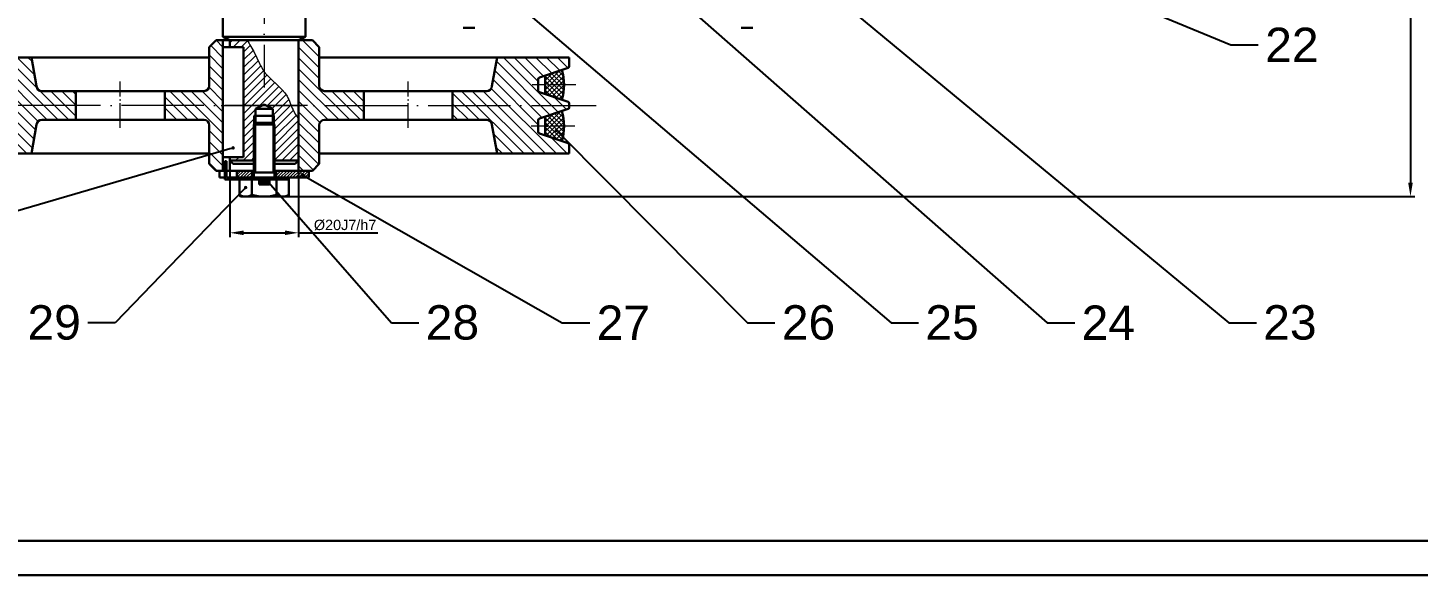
# Model space of a CAD drawing. Header units: millimetres. Extents: x 49696 to 99999, y 29542 to 60309.
# Drawn here: x 49899 to 50303.5, y 29541.6 to 29700.9 of the extents above; entities that cross this region are included whole.
import ezdxf
from ezdxf import colors
from ezdxf.entities.mleader import LeaderData, LeaderLine
from ezdxf.math import Vec2, Vec3

# ---------------------------------------------------------------- set-up
doc = ezdxf.new("R2010")
doc.units = ezdxf.units.MM
doc.linetypes.add('ACAD_ISO04W100', pattern=[30, 24, -3, 0, -3])
for name, color, linetype, lineweight in [('Centerline', 7, 'ACAD_ISO04W100', 13), ('Linii groase', 7, 'Continuous', 30), ('Linii subtiri', 7, 'Continuous', 13)]:
    doc.layers.add(name, color=color, linetype=linetype, lineweight=lineweight)
doc.styles.get("Standard").update_dxf_attribs({"font": 'arial.ttf'})
doc.dimstyles.new('ISO-25', dxfattribs={"dimtxt": 3, "dimasz": 4, "dimexe": 1.25, "dimexo": 0.625, "dimtad": 1, "dimtxsty": 'Standard', "dimcen": 2.5, "dimadec": 0, "dimazin": 0, "dimtfac": 1, "dimtmove": 0, "dimatfit": 3, "dimfxl": 1, "dimarcsym": 0})

# ---------------------------------------------------------------- blocks, each defined once
blk = doc.blocks.new('*D49')
at = {"layer": 'Defpoints', "color": 0, "transparency": 16777216}
for p in [(49957.77, 29662.29), (49977.77, 29662.29), (49977.77, 29641.25)]:
    blk.add_point(p, dxfattribs=at)
at = {"layer": 'Linii subtiri', "color": 0, "lineweight": -2, "transparency": 16777216}
for p, q in [((49957.77, 29661.67), (49957.77, 29640)), ((49977.77, 29661.67), (49977.77, 29640)), ((49961.77, 29641.25), (49973.77, 29641.25)), ((49977.77, 29641.25), (50000.84, 29641.25))]:
    blk.add_line(p, q, dxfattribs=at)
at = {"layer": 'Linii subtiri', "color": 0, "transparency": 16777216}
for points in [[(49961.77, 29641.92), (49961.77, 29640.59), (49957.77, 29641.25)], [(49973.77, 29641.92), (49973.77, 29640.59), (49977.77, 29641.25)]]:
    blk.add_solid(points, dxfattribs=at)
at = {"layer": 'Linii subtiri', "color": 0, "transparency": 16777216, "insert": (49991.3, 29643.49), "char_height": 3, "attachment_point": 5}
blk.add_mtext('%%C20J7/h7', dxfattribs=at)
blk = doc.blocks.new('*D62')
at = {"layer": 'Defpoints', "color": 0, "transparency": 16777216}
for p in [(50067.77, 29938.79), (49967.77, 29651.79), (50301.22, 29651.79)]:
    blk.add_point(p, dxfattribs=at)
at = {"layer": 'Linii subtiri', "color": 0, "lineweight": -2, "transparency": 16777216}
for p, q in [((50068.4, 29938.79), (50302.47, 29938.79)), ((50301.22, 29934.79), (50301.22, 29655.79)), ((49968.4, 29651.79), (50302.47, 29651.79))]:
    blk.add_line(p, q, dxfattribs=at)
at = {"layer": 'Linii subtiri', "color": 0, "transparency": 16777216}
for points in [[(50300.55, 29934.79), (50301.89, 29934.79), (50301.22, 29938.79)], [(50300.55, 29655.79), (50301.89, 29655.79), (50301.22, 29651.79)]]:
    blk.add_solid(points, dxfattribs=at)
at = {"layer": 'Linii subtiri', "color": 0, "transparency": 16777216, "insert": (50297.02, 29795.29), "char_height": 7, "attachment_point": 5, "rotation": 90}
blk.add_mtext('287', dxfattribs=at)
blk = doc.blocks.new('_Dot')
at = {"color": 0, "linetype": 'ByBlock', "lineweight": -2}
blk.add_line((-0.5, 0), (-1, 0), dxfattribs=at)
at = {"color": 0, "linetype": 'ByBlock', "const_width": 0.5}
blk.add_lwpolyline([(-0.25, 0, 1), (0.25, 0, 1)], format="xyb", close=True, dxfattribs=at)

msp = doc.modelspace()

# ---------------------------------------------------------------- hatches: boundary and pattern name
at = {"layer": 'Linii groase'}
h = msp.add_hatch(color=256, dxfattribs=at)
h.dxf.hatch_style = 1
h.paths.add_polyline_path([(49956.772, 29662.095), (49956.272, 29662.095), (49956.272, 29656.731), (49967.772, 29656.768), (49967.772, 29657.291), (49956.772, 29657.291)])
h.paths.add_polyline_path([(49974.962, 29657.291), (49967.772, 29657.291), (49967.772, 29656.768), (49974.962, 29656.791)])
h = msp.add_hatch(color=256, dxfattribs=at)
h.dxf.hatch_style = 1
h.paths.add_polyline_path([(49967.772, 29656.768), (49966.272, 29656.763), (49966.272, 29655.268), (49967.772, 29655.268)])
h.paths.add_polyline_path([(49969.267, 29656.773), (49967.772, 29656.768), (49967.772, 29655.268), (49969.272, 29655.268)])
at = {"layer": 'Linii subtiri'}
h = msp.add_hatch(dxfattribs=at)
h.set_pattern_fill('ANSI31', color=256, scale=0.7, angle=90)
h.set_pattern_definition([(135, (-32.228, -16.0434), (-1.57154482, -1.57154482), [])])
h.paths.add_polyline_path([(49912.973, 29682.491), (49912, 29682.491), (49908, 29682.491), (49903.042, 29682.491, -0.3907105), (49901.547, 29683.87), (49900.04, 29692.291), (49888.04, 29692.291), (49879.04, 29692.291), (49879.04, 29689.745, 0.3217145), (49879.38, 29689.271), (49887.7, 29686.46, -0.3217145), (49888.04, 29685.987), (49888.04, 29684.291), (49888.04, 29682.596, -0.3217145), (49887.7, 29682.122), (49879.38, 29679.312, 0.3217145), (49879.04, 29678.838), (49879.04, 29677.745, 0.3217145), (49879.38, 29677.271), (49887.7, 29674.46, -0.3217145), (49888.04, 29673.987), (49888.04, 29672.291), (49888.04, 29670.596, -0.3217145), (49887.7, 29670.122), (49879.38, 29667.312, 0.3217145), (49879.04, 29666.838), (49879.04, 29664.291), (49888.04, 29664.291), (49900.04, 29664.291), (49901.547, 29672.712, -0.3907105), (49903.042, 29674.091), (49908, 29674.091), (49912, 29674.091), (49912.973, 29674.091)])
h.paths.add_polyline_path([(49955.772, 29695.291), (49955.772, 29697.291), (49953.772, 29697.291), (49951.772, 29695.291), (49951.772, 29692.291), (49951.772, 29683.991, -0.4142136), (49950.272, 29682.491), (49938.839, 29682.491), (49938.839, 29678.291), (49955.772, 29678.291)])
h.paths.add_polyline_path([(49955.772, 29678.291), (49938.839, 29678.291), (49938.839, 29674.091), (49950.272, 29674.091, -0.4142136), (49951.772, 29672.591), (49951.772, 29664.291), (49951.772, 29661.291), (49953.772, 29659.291), (49955.772, 29659.291), (49955.772, 29663.291)])
h.paths.add_polyline_path([(49996.705, 29682.491), (49985.272, 29682.491, -0.4142136), (49983.772, 29683.991), (49983.772, 29692.291), (49983.772, 29695.291), (49981.772, 29697.291), (49977.772, 29697.291), (49977.772, 29678.291), (49980.326, 29678.291), (49996.705, 29678.291)])
h.paths.add_polyline_path([(49996.705, 29678.291), (49977.772, 29678.291), (49977.772, 29659.291), (49980.772, 29659.291), (49981.772, 29659.291), (49983.772, 29661.291), (49983.772, 29664.291), (49983.772, 29672.591, -0.4142136), (49985.272, 29674.091), (49996.705, 29674.091)])
h.paths.add_polyline_path([(50056.165, 29677.271, 0.3217145), (50056.505, 29677.745), (50056.505, 29678.838, 0.3217145), (50056.165, 29679.312), (50047.845, 29682.122, -0.3217145), (50047.505, 29682.596), (50047.505, 29684.291), (50047.505, 29685.987, -0.3217145), (50047.845, 29686.46), (50056.165, 29689.271, 0.3217145), (50056.505, 29689.745), (50056.505, 29692.291), (50047.505, 29692.291), (50035.505, 29692.291), (50033.997, 29683.87, -0.3907105), (50032.502, 29682.491), (50027.545, 29682.491), (50023.545, 29682.491), (50022.571, 29682.491), (50022.571, 29674.091), (50023.545, 29674.091), (50027.545, 29674.091), (50032.502, 29674.091, -0.3907105), (50033.997, 29672.712), (50035.505, 29664.291), (50047.505, 29664.291), (50056.505, 29664.291), (50056.505, 29666.838, 0.3217145), (50056.165, 29667.312), (50047.845, 29670.122, -0.3217145), (50047.505, 29670.596), (50047.505, 29672.291), (50047.505, 29673.987, -0.3217145), (50047.845, 29674.46)])
h = msp.add_hatch(dxfattribs=at)
h.set_pattern_fill('ANSI31', color=256, scale=0.5)
h.set_pattern_definition([(45, (-32.2279, -16.0434), (-1.122532015, 1.122532015), [])])
edge = h.paths.add_edge_path()
edge.add_spline(control_points=[(49967.772, 29688.116), (49967.757, 29688.137), (49967.741, 29688.158), (49967.726, 29688.179)], knot_values=[10.3734198, 10.3734198, 10.3734198, 10.3734198, 10.4526284, 10.4526284, 10.4526284, 10.4526284], degree=3, periodic=0)
edge.add_spline(control_points=[(49967.726, 29688.179), (49967.525, 29688.459), (49967.337, 29688.749), (49967.161, 29689.045)], knot_values=[9.3310625, 9.3310625, 9.3310625, 9.3310625, 10.3734198, 10.3734198, 10.3734198, 10.3734198], degree=3, periodic=0)
edge.add_spline(control_points=[(49967.161, 29689.045), (49967.026, 29689.273), (49966.897, 29689.504), (49966.772, 29689.739)], knot_values=[8.5324094, 8.5324094, 8.5324094, 8.5324094, 9.3310625, 9.3310625, 9.3310625, 9.3310625], degree=3, periodic=0)
edge.add_spline(control_points=[(49966.772, 29689.739), (49966.579, 29690.102), (49966.398, 29690.474), (49966.221, 29690.848)], knot_values=[7.2953278, 7.2953278, 7.2953278, 7.2953278, 8.5324094, 8.5324094, 8.5324094, 8.5324094], degree=3, periodic=0)
edge.add_spline(control_points=[(49966.221, 29690.848), (49965.8, 29691.742), (49965.236, 29693.057), (49964.564, 29694.303), (49964.352, 29694.678)], knot_values=[3.0550677, 3.0550677, 3.0550677, 3.0550677, 6.0046027, 7.2953278, 7.2953278, 7.2953278, 7.2953278], degree=3, periodic=0)
edge.add_spline(control_points=[(49964.352, 29694.678), (49963.852, 29695.566), (49963.312, 29696.428), (49962.772, 29697.291)], knot_values=[0, 0, 0, 0, 3.0550677, 3.0550677, 3.0550677, 3.0550677], degree=3, periodic=0)
edge.add_line((49962.772, 29697.291), (49957.772, 29697.291))
edge.add_line((49957.772, 29697.291), (49957.772, 29695.291))
edge.add_line((49957.772, 29695.291), (49961.772, 29695.291))
edge.add_line((49961.772, 29695.291), (49961.772, 29678.291))
edge.add_line((49961.772, 29678.291), (49967.202, 29678.291))
edge.add_line((49967.202, 29678.291), (49967.772, 29678.587))
edge.add_line((49967.772, 29678.587), (49967.772, 29688.116))
edge = h.paths.add_edge_path()
edge.add_spline(control_points=[(49974.472, 29680.892), (49974.46, 29680.915), (49974.337, 29681.135), (49974.204, 29681.35), (49974.078, 29681.537)], knot_values=[19.5389272, 19.5389272, 19.5389272, 19.5389272, 19.6185433, 20.3088714, 20.3088714, 20.3088714, 20.3088714], degree=3, periodic=0)
edge.add_spline(control_points=[(49974.078, 29681.537), (49973.922, 29681.768), (49973.756, 29681.992), (49973.581, 29682.211)], knot_values=[18.6883998, 18.6883998, 18.6883998, 18.6883998, 19.5389272, 19.5389272, 19.5389272, 19.5389272], degree=3, periodic=0)
edge.add_spline(control_points=[(49973.581, 29682.211), (49973.416, 29682.418), (49973.242, 29682.62), (49973.062, 29682.819)], knot_values=[17.8811058, 17.8811058, 17.8811058, 17.8811058, 18.6883998, 18.6883998, 18.6883998, 18.6883998], degree=3, periodic=0)
edge.add_spline(control_points=[(49973.062, 29682.819), (49972.82, 29683.085), (49972.568, 29683.344), (49972.308, 29683.598)], knot_values=[16.7983505, 16.7983505, 16.7983505, 16.7983505, 17.8811058, 17.8811058, 17.8811058, 17.8811058], degree=3, periodic=0)
edge.add_spline(control_points=[(49972.308, 29683.598), (49971.973, 29683.925), (49971.626, 29684.245), (49971.276, 29684.563)], knot_values=[15.4037154, 15.4037154, 15.4037154, 15.4037154, 16.7983505, 16.7983505, 16.7983505, 16.7983505], degree=3, periodic=0)
edge.add_spline(control_points=[(49971.276, 29684.563), (49970.646, 29685.134), (49970.004, 29685.698), (49969.398, 29686.288)], knot_values=[12.8982991, 12.8982991, 12.8982991, 12.8982991, 15.4037154, 15.4037154, 15.4037154, 15.4037154], degree=3, periodic=0)
edge.add_spline(control_points=[(49969.398, 29686.288), (49968.997, 29686.677), (49968.613, 29687.078), (49968.258, 29687.499)], knot_values=[11.2418546, 11.2418546, 11.2418546, 11.2418546, 12.8982991, 12.8982991, 12.8982991, 12.8982991], degree=3, periodic=0)
edge.add_spline(control_points=[(49968.258, 29687.499), (49968.089, 29687.7), (49967.926, 29687.905), (49967.772, 29688.116)], knot_values=[10.4526284, 10.4526284, 10.4526284, 10.4526284, 11.2418546, 11.2418546, 11.2418546, 11.2418546], degree=3, periodic=0)
edge.add_line((49967.772, 29688.116), (49967.772, 29678.587))
edge.add_line((49967.772, 29678.587), (49968.342, 29678.291))
edge.add_line((49968.342, 29678.291), (49975.588, 29678.291))
edge.add_spline(control_points=[(49975.588, 29678.291), (49975.498, 29678.521), (49975.41, 29678.752), (49975.32, 29678.983)], knot_values=[22.4080507, 22.4080507, 22.4080507, 22.4080507, 23.1440294, 23.1440294, 23.1440294, 23.1440294], degree=3, periodic=0)
edge.add_spline(control_points=[(49975.32, 29678.983), (49975.197, 29679.302), (49975.071, 29679.62), (49974.937, 29679.932)], knot_values=[21.3865573, 21.3865573, 21.3865573, 21.3865573, 22.4080507, 22.4080507, 22.4080507, 22.4080507], degree=3, periodic=0)
edge.add_spline(control_points=[(49974.937, 29679.932), (49974.795, 29680.261), (49974.643, 29680.582), (49974.472, 29680.892)], knot_values=[20.3088714, 20.3088714, 20.3088714, 20.3088714, 21.3865573, 21.3865573, 21.3865573, 21.3865573], degree=3, periodic=0)
edge = h.paths.add_edge_path()
edge.add_spline(control_points=[(49977.772, 29674.339), (49977.583, 29674.617), (49977.395, 29674.894), (49977.21, 29675.173)], knot_values=[26.6595472, 26.6595472, 26.6595472, 26.6595472, 27.6624523, 27.6624523, 27.6624523, 27.6624523], degree=3, periodic=0)
edge.add_spline(control_points=[(49977.21, 29675.173), (49977.035, 29675.439), (49976.863, 29675.708), (49976.7, 29675.98)], knot_values=[25.7050554, 25.7050554, 25.7050554, 25.7050554, 26.6595472, 26.6595472, 26.6595472, 26.6595472], degree=3, periodic=0)
edge.add_spline(control_points=[(49976.7, 29675.98), (49976.521, 29676.277), (49976.352, 29676.578), (49976.197, 29676.888)], knot_values=[24.6671675, 24.6671675, 24.6671675, 24.6671675, 25.7050554, 25.7050554, 25.7050554, 25.7050554], degree=3, periodic=0)
edge.add_spline(control_points=[(49976.197, 29676.888), (49976.181, 29676.92), (49976.046, 29677.193), (49975.922, 29677.473), (49975.818, 29677.722)], knot_values=[23.7539453, 23.7539453, 23.7539453, 23.7539453, 23.8629348, 24.6671675, 24.6671675, 24.6671675, 24.6671675], degree=3, periodic=0)
edge.add_spline(control_points=[(49975.818, 29677.722), (49975.739, 29677.91), (49975.663, 29678.1), (49975.588, 29678.291)], knot_values=[23.1440294, 23.1440294, 23.1440294, 23.1440294, 23.7539453, 23.7539453, 23.7539453, 23.7539453], degree=3, periodic=0)
edge.add_line((49975.588, 29678.291), (49968.342, 29678.291))
edge.add_line((49968.342, 29678.291), (49970.272, 29677.291))
edge.add_line((49970.272, 29677.291), (49970.272, 29675.291))
edge.add_line((49970.272, 29675.291), (49970.772, 29675.291))
edge.add_line((49970.772, 29675.291), (49970.772, 29672.791))
edge.add_line((49970.772, 29672.791), (49970.772, 29662.291))
edge.add_line((49970.772, 29662.291), (49977.772, 29662.291))
edge.add_line((49977.772, 29662.291), (49977.772, 29674.339))
h.paths.add_polyline_path([(49964.772, 29672.791), (49964.772, 29675.291), (49965.272, 29675.291), (49965.272, 29677.291), (49967.202, 29678.291), (49961.772, 29678.291), (49961.772, 29663.291), (49957.772, 29663.291), (49957.772, 29662.291), (49964.772, 29662.291)])
h = msp.add_hatch(dxfattribs=at)
h.set_pattern_fill('ANSI31', color=256, scale=0.3, angle=90)
h.set_pattern_definition([(135, (9.0046, -16.0434), (-0.673519209, -0.673519209), [])])
h.paths.add_polyline_path([(50054.35, 29688.658), (50049.505, 29687.021), (50049.505, 29684.291), (50054.999, 29684.291, 0.0740049)])
h.paths.add_polyline_path([(50054.999, 29684.291), (50049.505, 29684.291), (50049.505, 29681.561), (50054.35, 29679.925, 0.0740049)])
h.paths.add_polyline_path([(50054.35, 29676.658), (50049.505, 29675.021), (50049.505, 29672.291), (50054.999, 29672.291, 0.0740049)])
h.paths.add_polyline_path([(50054.999, 29672.291), (50049.505, 29672.291), (50049.505, 29669.561), (50054.35, 29667.925, 0.0740049)])
h = msp.add_hatch(dxfattribs=at)
h.set_pattern_fill('ANSI31', color=256, scale=0.3)
h.set_pattern_definition([(45, (9.0046, -16.0434), (-0.673519209, 0.673519209), [])])
h.paths.add_polyline_path([(50054.35, 29688.658), (50049.505, 29687.021), (50049.505, 29684.291), (50054.999, 29684.291, 0.0740049)])
h.paths.add_polyline_path([(50054.999, 29684.291), (50049.505, 29684.291), (50049.505, 29681.561), (50054.35, 29679.925, 0.0740049)])
h.paths.add_polyline_path([(50054.35, 29676.658), (50049.505, 29675.021), (50049.505, 29672.291), (50054.999, 29672.291, 0.0740049)])
h.paths.add_polyline_path([(50054.999, 29672.291), (50049.505, 29672.291), (50049.505, 29669.561), (50054.35, 29667.925, 0.0740049)])
h = msp.add_hatch(dxfattribs=at)
h.set_pattern_fill('ANSI31', color=256, scale=0.2)
h.set_pattern_definition([(45, (-32.2279, -16.04336), (-0.449012806, 0.449012806), [])])
h.paths.add_polyline_path([(49964.272, 29659.291), (49959.772, 29659.291), (49959.772, 29657.291), (49964.272, 29657.291)])
h.paths.add_polyline_path([(49980.772, 29659.291), (49971.272, 29659.291), (49971.272, 29657.291), (49971.772, 29657.291), (49972.172, 29657.291), (49974.962, 29657.291), (49980.772, 29657.291)])

# ---------------------------------------------------------------- linework, layer by layer
at = {"lineweight": 30}
for p, q in [((49719.313, 29551.636), (50875.313, 29551.636)), ((49699.313, 29541.636), (50885.313, 29541.636))]:
    msp.add_line(p, q, dxfattribs=at)
at = {"layer": 'Centerline'}
for p, q in [((49967.772, 29876.524), (49967.772, 29683.529)), ((49925.906, 29682.491), (49912.973, 29682.491)), ((50009.638, 29682.491), (50022.571, 29682.491)), ((49980.326, 29678.291), (49876.419, 29678.291)), ((49955.218, 29678.291), (50064.334, 29678.291)), ((49991.772, 29678.291), (49993.772, 29678.291))]:
    msp.add_line(p, q, dxfattribs=at)
at = {"layer": 'Centerline', "ltscale": 0.3}
for p, q in [((49925.906, 29671.793), (49925.906, 29685.256)), ((50009.638, 29671.793), (50009.638, 29685.256)), ((50058.399, 29684.291), (50045.694, 29684.291)), ((50058.165, 29672.291), (50045.395, 29672.291))]:
    msp.add_line(p, q, dxfattribs=at)
at = {"layer": 'Linii groase'}
for p, q in [((49955.772, 29708.291), (49955.772, 29698.291)), ((49979.772, 29708.291), (49979.772, 29698.291)), ((50029.007, 29700.891), (50025.657, 29700.891)), ((50106.537, 29700.891), (50109.887, 29700.891)), ((49953.772, 29697.291), (49951.772, 29695.291)), ((49967.772, 29697.291), (49953.772, 29697.291)), ((49955.772, 29698.291), (49957.772, 29697.291)), ((49955.772, 29698.291), (49967.772, 29698.291)), ((49979.772, 29698.291), (49955.772, 29698.291)), ((49955.772, 29695.291), (49955.772, 29697.291)), ((49967.772, 29697.291), (49957.772, 29697.291)), ((49957.772, 29697.291), (49957.772, 29695.291)), ((49979.772, 29698.291), (49967.772, 29698.291)), ((49967.772, 29697.291), (49977.772, 29697.291)), ((49967.772, 29697.291), (49981.772, 29697.291)), ((49979.772, 29698.291), (49977.772, 29697.291)), ((49977.772, 29697.291), (49977.772, 29662.291)), ((49977.772, 29697.291), (49977.772, 29659.291)), ((49981.772, 29697.291), (49983.772, 29695.291)), ((49900.04, 29692.291), (49888.04, 29692.291)), ((49901.547, 29683.87), (49900.04, 29692.291)), ((49951.772, 29692.291), (49900.04, 29692.291)), ((49951.772, 29695.291), (49951.772, 29692.291)), ((49951.772, 29692.291), (49951.772, 29683.991)), ((49961.772, 29695.291), (49955.772, 29695.291)), ((49955.772, 29663.291), (49955.772, 29695.291)), ((49957.772, 29695.291), (49961.772, 29695.291)), ((49961.772, 29695.291), (49961.772, 29663.291)), ((49983.772, 29695.291), (49983.772, 29692.291)), ((49983.772, 29692.291), (49983.772, 29683.991)), ((49983.772, 29692.291), (50035.505, 29692.291)), ((50033.997, 29683.87), (50035.505, 29692.291)), ((50035.505, 29692.291), (50047.505, 29692.291)), ((50047.505, 29692.291), (50056.505, 29692.291)), ((50056.505, 29689.745), (50056.505, 29692.291)), ((50047.845, 29686.46), (50056.165, 29689.271)), ((50047.505, 29684.291), (50047.505, 29685.987)), ((50047.505, 29684.291), (50047.505, 29682.596)), ((50049.505, 29684.291), (50049.505, 29687.021)), ((50049.505, 29687.021), (50049.505, 29681.561)), ((49908, 29682.491), (49903.042, 29682.491)), ((49908, 29682.491), (49912, 29682.491)), ((49912, 29682.491), (49916.5, 29682.491)), ((49912, 29682.491), (49950.272, 29682.491)), ((49925.906, 29682.491), (49912.973, 29682.491)), ((49912.973, 29682.491), (49912.973, 29674.091)), ((49938.839, 29674.091), (49938.839, 29682.491)), ((50023.545, 29682.491), (49985.272, 29682.491)), ((49996.705, 29674.091), (49996.705, 29682.491)), ((50009.638, 29682.491), (50022.571, 29682.491)), ((50023.545, 29682.491), (50019.045, 29682.491)), ((50022.571, 29682.491), (50022.571, 29674.091)), ((50027.545, 29682.491), (50023.545, 29682.491)), ((50027.545, 29682.491), (50032.502, 29682.491)), ((50047.845, 29682.122), (50056.165, 29679.312)), ((49965.272, 29677.291), (49967.772, 29678.587)), ((49965.272, 29673.291), (49965.272, 29677.291)), ((49965.272, 29677.291), (49970.272, 29677.291)), ((49967.772, 29678.587), (49970.272, 29677.291)), ((49970.272, 29673.291), (49970.272, 29677.291)), ((49977.772, 29659.291), (49977.772, 29678.291)), ((50047.845, 29674.46), (50056.165, 29677.271)), ((50056.505, 29678.838), (50056.505, 29677.745)), ((49901.547, 29672.712), (49900.04, 29664.291)), ((49908, 29674.091), (49903.042, 29674.091)), ((49908, 29674.091), (49912, 29674.091)), ((49912, 29674.091), (49950.272, 29674.091)), ((49912.973, 29674.091), (49938.839, 29674.091)), ((49951.772, 29664.291), (49951.772, 29672.591)), ((49964.772, 29675.291), (49970.772, 29675.291)), ((49965.272, 29673.291), (49964.772, 29672.791)), ((49964.772, 29657.291), (49964.772, 29672.791)), ((49964.772, 29672.791), (49970.772, 29672.791)), ((49965.272, 29673.291), (49970.272, 29673.291)), ((49970.272, 29673.291), (49970.772, 29672.791)), ((49970.772, 29657.291), (49970.772, 29672.791)), ((49983.772, 29664.291), (49983.772, 29672.591)), ((50023.545, 29674.091), (49985.272, 29674.091)), ((50022.571, 29674.091), (49996.705, 29674.091)), ((50027.545, 29674.091), (50023.545, 29674.091)), ((50027.545, 29674.091), (50032.502, 29674.091)), ((50033.997, 29672.712), (50035.505, 29664.291)), ((50047.505, 29672.291), (50047.505, 29673.987)), ((50047.505, 29672.291), (50047.505, 29670.596)), ((50049.505, 29669.561), (50049.505, 29675.021)), ((50047.845, 29670.122), (50056.165, 29667.312)), ((49900.04, 29664.291), (49888.04, 29664.291)), ((49951.772, 29664.291), (49900.04, 29664.291)), ((49935.772, 29664.291), (49920.272, 29664.291)), ((49951.772, 29661.291), (49951.772, 29664.291)), ((49983.772, 29661.291), (49983.772, 29664.291)), ((49983.772, 29664.291), (49999.772, 29664.291)), ((49983.772, 29664.291), (49991.772, 29664.291)), ((49983.772, 29664.291), (50035.505, 29664.291)), ((49999.772, 29664.291), (50015.272, 29664.291)), ((50035.505, 29664.291), (50047.505, 29664.291)), ((50047.505, 29664.291), (50056.505, 29664.291)), ((50056.505, 29666.838), (50056.505, 29664.291)), ((49951.772, 29661.291), (49953.772, 29659.291)), ((49961.772, 29663.291), (49955.772, 29663.291)), ((49955.772, 29663.291), (49955.772, 29659.291)), ((49956.772, 29662.095), (49956.272, 29662.095)), ((49956.272, 29662.095), (49956.272, 29656.731)), ((49956.772, 29657.291), (49956.772, 29662.095)), ((49957.772, 29662.291), (49957.772, 29663.291)), ((49957.772, 29662.291), (49958.772, 29661.291)), ((49957.772, 29662.291), (49964.772, 29662.291)), ((49957.772, 29662.291), (49958.772, 29661.291)), ((49957.772, 29662.291), (49957.772, 29659.291)), ((49958.772, 29661.291), (49964.772, 29661.291)), ((49977.772, 29662.291), (49970.772, 29662.291)), ((49976.772, 29661.291), (49970.772, 29661.291)), ((49977.772, 29662.291), (49976.772, 29661.291)), ((49983.772, 29661.291), (49981.772, 29659.291)), ((49956.272, 29659.291), (49953.772, 29659.291)), ((49954.772, 29657.291), (49954.772, 29659.291)), ((49954.772, 29659.291), (49956.272, 29659.291)), ((49956.272, 29657.291), (49954.772, 29657.291)), ((49974.962, 29656.791), (49956.272, 29656.731)), ((49964.772, 29659.291), (49956.772, 29659.291)), ((49956.772, 29659.291), (49959.772, 29659.291)), ((49980.772, 29657.291), (49956.772, 29657.291)), ((49967.772, 29657.291), (49956.772, 29657.291)), ((49959.772, 29659.291), (49959.772, 29657.291)), ((49960.582, 29657.291), (49963.372, 29657.291)), ((49960.582, 29652.091), (49960.582, 29656.745)), ((49963.772, 29657.291), (49963.372, 29657.291)), ((49967.772, 29657.291), (49963.772, 29657.291)), ((49964.177, 29652.291), (49964.177, 29656.756)), ((49964.272, 29657.291), (49964.272, 29659.291)), ((49971.272, 29657.291), (49964.272, 29657.291)), ((49964.772, 29658.82), (49970.772, 29658.82)), ((49967.772, 29656.768), (49966.272, 29656.768)), ((49966.272, 29656.768), (49966.272, 29655.268)), ((49967.772, 29657.291), (49970.772, 29657.291)), ((49967.772, 29657.291), (49971.772, 29657.291)), ((49969.272, 29655.268), (49969.267, 29656.773)), ((49970.772, 29659.291), (49981.772, 29659.291)), ((49970.772, 29659.291), (49980.772, 29659.291)), ((49970.772, 29659.291), (49971.272, 29659.291)), ((49971.272, 29659.291), (49971.272, 29657.291)), ((49971.367, 29652.291), (49971.367, 29656.78)), ((49971.772, 29657.291), (49972.172, 29657.291)), ((49974.962, 29657.291), (49972.172, 29657.291)), ((49974.962, 29652.091), (49974.962, 29657.291)), ((49980.772, 29659.291), (49980.772, 29657.291)), ((49960.582, 29652.091), (49961.102, 29651.791)), ((49966.272, 29655.268), (49969.272, 29655.268)), ((49974.962, 29652.091), (49974.442, 29651.791)), ((49974.962, 29652.091), (49974.962, 29652.291)), ((49967.772, 29651.791), (49961.102, 29651.791)), ((49961.102, 29651.791), (49964.177, 29651.791)), ((49967.772, 29651.791), (49974.442, 29651.791)), ((49974.442, 29651.791), (49971.367, 29651.791))]:
    msp.add_line(p, q, dxfattribs=at)
for centre, radius, start, end in [((50040.004, 29684.291), 14.995, 343.07019, 16.92981), ((50056.005, 29689.745), 0.5, 288.66507, 0), ((50048.005, 29685.987), 0.5, 108.66507, 180), ((49903.042, 29683.991), 1.5, 184.63556, 270), ((49950.272, 29683.991), 1.5, 270, 0), ((49985.272, 29683.991), 1.5, 180, 270), ((50032.502, 29683.991), 1.5, 270, 355.36444), ((50048.005, 29682.596), 0.5, 180, 251.33493), ((50040.004, 29672.291), 14.995, 343.07019, 16.92981), ((50056.005, 29678.838), 0.5, 0, 71.33493), ((50056.005, 29677.745), 0.5, 288.66507, 0), ((49903.042, 29672.591), 1.5, 90, 175.36444), ((49950.272, 29672.591), 1.5, 0, 90), ((49985.272, 29672.591), 1.5, 90, 180), ((50032.502, 29672.591), 1.5, 4.63556, 90), ((50048.005, 29673.987), 0.5, 108.66507, 180), ((50048.005, 29670.596), 0.5, 180, 251.33493), ((50056.005, 29666.838), 0.5, 0, 71.33493), ((49962.38, 29655.272), 3.481, 238.91068, 301.08932), ((49967.772, 29664.965), 13.174, 254.16396, 285.83604), ((49973.165, 29655.272), 3.481, 238.91068, 301.08932)]:
    msp.add_arc(centre, radius, start, end, dxfattribs=at)
at = {"layer": 'Linii subtiri'}
for p, q in [((49964.772, 29672.791), (49964.772, 29675.291)), ((49965.272, 29673.291), (49965.272, 29658.82)), ((49970.272, 29673.291), (49970.272, 29658.885)), ((49970.772, 29672.791), (49970.772, 29675.291)), ((49965.272, 29658.82), (49964.772, 29658.82))]:
    msp.add_line(p, q, dxfattribs=at)
msp.add_spline([(49962.772, 29697.291), (49964.963, 29693.538), (49967.772, 29688.116), (49974.434, 29680.96), (49976.149, 29676.986), (49977.772, 29674.339)], degree=3, dxfattribs=at)

# ---------------------------------------------------------------- dimensions: what is measured, and where the dimension line sits
dim = msp.add_linear_dim(base=(50301.219, 29651.791), p1=(50067.772, 29938.791), p2=(49967.772, 29651.791), angle=90, dimstyle='ISO-25', override={"dimtxt": 7}, dxfattribs=at)
dim.commit()
dim.dimension.update_dxf_attribs({"geometry": '*D62', "text_midpoint": (50301.219, 29795.291), "dimtype": 160})
dim = msp.add_linear_dim(base=(49977.772, 29641.253), p1=(49957.772, 29662.291), p2=(49977.772, 29662.291), text='%%C20J7/h7', dimstyle='ISO-25', dxfattribs=at)
dim.commit()
dim.dimension.update_dxf_attribs({"geometry": '*D49', "text_midpoint": (49991.304, 29641.253), "dimtype": 160})

# ---------------------------------------------------------------- leaders
ml = msp.add_multileader_mtext('Standard', dxfattribs=at)
ml.set_content('25', color=256)
ml.set_leader_properties()
ml.set_arrow_properties(name='DOT')
ml.build(insert=Vec2(0, 0))
ml.multileader.update_dxf_attribs({"arrow_head_size": 1})
ctx = ml.context
ctx.base_point, ctx.char_height, ctx.arrow_head_size, ctx.plane_origin = Vec3(50158.103, 29615.095), 10, 1, Vec3(50010.259, 29734.291)
notes = []
notes.append((ctx, [(0, (1, 1, 0), (50150.103, 29615.095), (1, 0), 8, [(0, [(50010.259, 29734.291)], 0, [])])]))
ctx.mtext.insert, ctx.mtext.width, ctx.mtext.flow_direction = Vec3(50160.103, 29620.18), 5.78172, 5
ml = msp.add_multileader_mtext('Standard', dxfattribs=at)
ml.set_content('23', color=256)
ml.set_leader_properties()
ml.set_arrow_properties(name='DOT')
ml.build(insert=Vec2(0, 0))
ml.multileader.update_dxf_attribs({"arrow_head_size": 1})
ctx = ml.context
ctx.base_point, ctx.char_height, ctx.arrow_head_size, ctx.plane_origin = Vec3(50256.38, 29615.095), 10, 1, Vec3(50102.204, 29736.115)
notes.append((ctx, [(0, (1, 1, 0), (50248.38, 29615.095), (1, 0), 8, [(0, [(50102.204, 29736.115)], 0, [])])]))
ctx.mtext.insert, ctx.mtext.width, ctx.mtext.flow_direction = Vec3(50258.38, 29620.184), 5.75716, 5
ml = msp.add_multileader_mtext('Standard', dxfattribs=at)
ml.set_content('22', color=256)
ml.set_leader_properties()
ml.set_arrow_properties(name='DOT')
ml.build(insert=Vec2(0, 0))
ml.multileader.update_dxf_attribs({"arrow_head_size": 1})
ctx = ml.context
ctx.base_point, ctx.char_height, ctx.arrow_head_size, ctx.plane_origin = Vec3(50256.953, 29695.922), 10, 1, Vec3(50159.716, 29732.937)
notes.append((ctx, [(0, (1, 1, 0), (50248.953, 29695.922), (1, 0), 8, [(0, [(50159.716, 29732.937)], 0, [])])]))
ctx.mtext.insert, ctx.mtext.flow_direction = Vec3(50258.953, 29700.922), 5
ml = msp.add_multileader_mtext('Standard', dxfattribs=at)
ml.set_content('3', color=256)
ml.set_leader_properties()
ml.set_arrow_properties(name='DOT')
ml.build(insert=Vec2(0, 0))
ml.multileader.update_dxf_attribs({"arrow_head_size": 1})
ctx = ml.context
ctx.base_point, ctx.char_height, ctx.arrow_head_size, ctx.plane_origin = Vec3(49802.245, 29694.516), 10, 1, Vec3(50008.171, 29724.883)
ctx.text_align_type = 2
notes.append((ctx, [(0, (1, 1, 0), (49820.793, 29694.516), (-1, 0), 8, [(0, [(49937.264, 29714.217)], 0, [])])]))
ctx.mtext.insert, ctx.mtext.alignment, ctx.mtext.flow_direction = Vec3(49810.793, 29699.604), 3, 5
ml = msp.add_multileader_mtext('Standard', dxfattribs=at)
ml.set_content('24', color=256)
ml.set_leader_properties()
ml.set_arrow_properties(name='DOT')
ml.build(insert=Vec2(0, 0))
ml.multileader.update_dxf_attribs({"arrow_head_size": 1})
ctx = ml.context
ctx.base_point, ctx.char_height, ctx.arrow_head_size, ctx.plane_origin = Vec3(50203.554, 29615.095), 10, 1, Vec3(50081.379, 29715.345)
notes.append((ctx, [(0, (1, 1, 0), (50195.554, 29615.095), (1, 0), 8, [(0, [(50081.379, 29715.345)], 0, [])])]))
ctx.mtext.insert, ctx.mtext.width, ctx.mtext.flow_direction = Vec3(50205.554, 29620.095), 11.74509, 5
ml = msp.add_multileader_mtext('Standard', dxfattribs=at)
ml.set_content('26', color=256)
ml.set_leader_properties()
ml.set_arrow_properties(name='DOT')
ml.build(insert=Vec2(0, 0))
ml.multileader.update_dxf_attribs({"arrow_head_size": 1})
ctx = ml.context
ctx.base_point, ctx.char_height, ctx.arrow_head_size, ctx.plane_origin = Vec3(50116.34, 29615.095), 10, 1, Vec3(50052.728, 29671.018)
notes.append((ctx, [(0, (1, 1, 0), (50108.34, 29615.095), (1, 0), 8, [(0, [(50052.728, 29671.018)], 0, [])])]))
ctx.mtext.insert, ctx.mtext.flow_direction = Vec3(50118.34, 29620.18), 5
ml = msp.add_multileader_mtext('Standard', dxfattribs=at)
ml.set_content('1', color=256)
ml.set_leader_properties()
ml.set_arrow_properties(name='DOT')
ml.build(insert=Vec2(0, 0))
ml.multileader.update_dxf_attribs({"arrow_head_size": 1})
ctx = ml.context
ctx.base_point, ctx.char_height, ctx.arrow_head_size, ctx.plane_origin = Vec3(49805.11, 29625.704), 10, 1, Vec3(50020.273, 29678.924)
ctx.text_align_type = 2
notes.append((ctx, [(0, (1, 1, 0), (49820.793, 29625.704), (-1, 0), 8, [(0, [(49958.712, 29665.957)], 0, [])])]))
ctx.mtext.insert, ctx.mtext.alignment, ctx.mtext.flow_direction = Vec3(49810.793, 29630.704), 3, 5
ml = msp.add_multileader_mtext('Standard', dxfattribs=at)
ml.set_content('28', color=256)
ml.set_leader_properties()
ml.set_arrow_properties(name='DOT')
ml.build(insert=Vec2(0, 0))
ml.multileader.update_dxf_attribs({"arrow_head_size": 1})
ctx = ml.context
ctx.base_point, ctx.char_height, ctx.arrow_head_size, ctx.plane_origin = Vec3(50012.748, 29615.095), 10, 1, Vec3(49970.128, 29657.046)
notes.append((ctx, [(0, (1, 1, 0), (50004.748, 29615.095), (1, 0), 8, [(0, [(49968.343, 29656.77)], 0, [])])]))
ctx.mtext.insert, ctx.mtext.width, ctx.mtext.flow_direction = Vec3(50014.748, 29620.18), 5.80628, 5
ml = msp.add_multileader_mtext('Standard', dxfattribs=at)
ml.set_content('27', color=256)
ml.set_leader_properties()
ml.set_arrow_properties(name='DOT')
ml.build(insert=Vec2(0, 0))
ml.multileader.update_dxf_attribs({"arrow_head_size": 1})
ctx = ml.context
ctx.base_point, ctx.char_height, ctx.arrow_head_size, ctx.plane_origin = Vec3(50062.478, 29615.095), 10, 1, Vec3(49978.831, 29658.138)
notes.append((ctx, [(0, (1, 1, 0), (50054.478, 29615.095), (1, 0), 8, [(0, [(49978.831, 29658.138)], 0, [])])]))
ctx.mtext.insert, ctx.mtext.flow_direction = Vec3(50064.478, 29620.095), 5
ml = msp.add_multileader_mtext('Standard', dxfattribs=at)
ml.set_content('29', color=256)
ml.set_leader_properties()
ml.set_arrow_properties(name='DOT')
ml.build(insert=Vec2(0, 0))
ml.multileader.update_dxf_attribs({"arrow_head_size": 1})
ctx = ml.context
ctx.base_point, ctx.char_height, ctx.arrow_head_size, ctx.plane_origin = Vec3(49897.918, 29615.095), 10, 1, Vec3(49962.351, 29654.418)
ctx.text_align_type = 2
notes.append((ctx, [(0, (1, 1, 0), (49924.433, 29615.095), (-1, 0), 8, [(0, [(49962.351, 29654.418)], 0, [])])]))
ctx.mtext.insert, ctx.mtext.alignment, ctx.mtext.flow_direction = Vec3(49914.433, 29620.18), 3, 5
for ctx, leaders in notes:
    for number, flags, end, landing, length, lines in leaders:
        leader = LeaderData()
        leader.index, (leader.has_last_leader_line, leader.has_dogleg_vector, leader.attachment_direction) = number, flags
        leader.last_leader_point, leader.dogleg_vector, leader.dogleg_length = Vec3(end), Vec3(landing), length
        for number, points, colour, breaks in lines:
            line = LeaderLine()
            line.index, line.vertices, line.color, line.breaks = number, Vec3.list(points), colors.encode_raw_color(colour), breaks
            leader.lines.append(line)
        ctx.leaders.append(leader)

doc.saveas('drawing.dxf')
